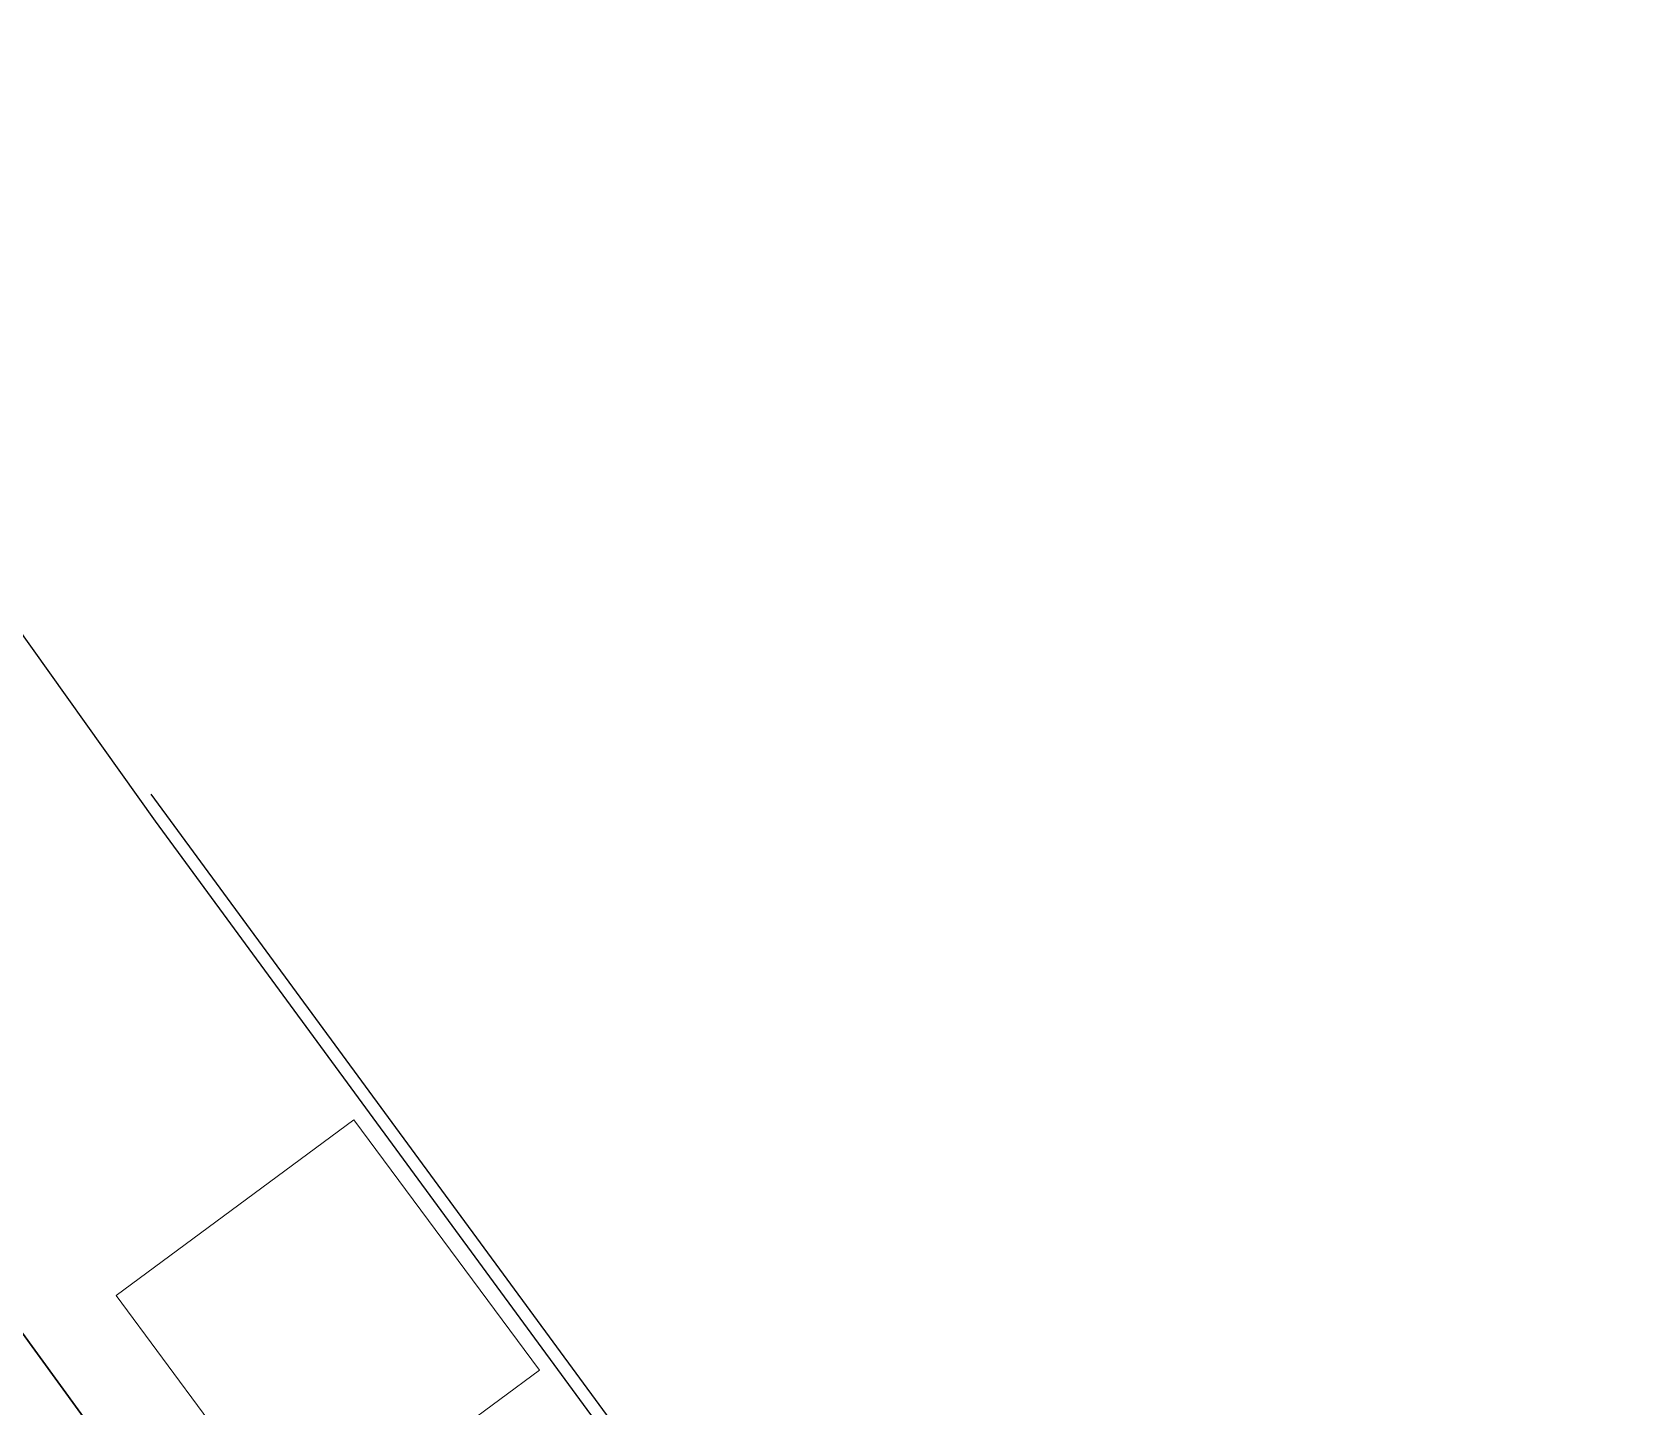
# Model space of a CAD drawing. Header units: metres. Extents: x 325024 to 7190115, y 7391967 to 10157759.
# Drawn here: x 326097.68 to 326105.13, y 7392832.31 to 7392838.75 of the extents above; entities that cross this region are included whole.
import ezdxf

# ---------------------------------------------------------------- set-up
doc = ezdxf.new("R2010")
doc.units = ezdxf.units.M
for name, color, linetype, lineweight in [('linagrossa', 7, 'Continuous', 25), ('PAREDE EXTERNA', 6, 'Continuous', 30), ('PISO', 254, 'Continuous', 9)]:
    doc.layers.add(name, color=color, linetype=linetype, lineweight=lineweight)

msp = doc.modelspace()

# ---------------------------------------------------------------- linework, layer by layer
at = {"layer": 'linagrossa'}
for p, q in [((326095.6221, 7392838.7488), (326098.2592, 7392835.0512)), ((326098.2397, 7392835.1773), (326105.1111, 7392825.8103)), ((326098.2592, 7392835.0512), (326105.1306, 7392825.6842))]:
    msp.add_line(p, q, dxfattribs=at)
at = {"layer": 'PAREDE EXTERNA'}
msp.add_line((326102.7428, 7392825.6464), (326095.1456, 7392836.0719), dxfattribs=at)
at = {"layer": 'PISO', "color": 3, "ltscale": 7}
msp.add_lwpolyline([(326098.0768, 7392832.8279), (326099.1902, 7392833.6519), (326100.0589, 7392832.4781), (326098.9455, 7392831.6541)], close=True, dxfattribs=at)

doc.saveas('drawing.dxf')
